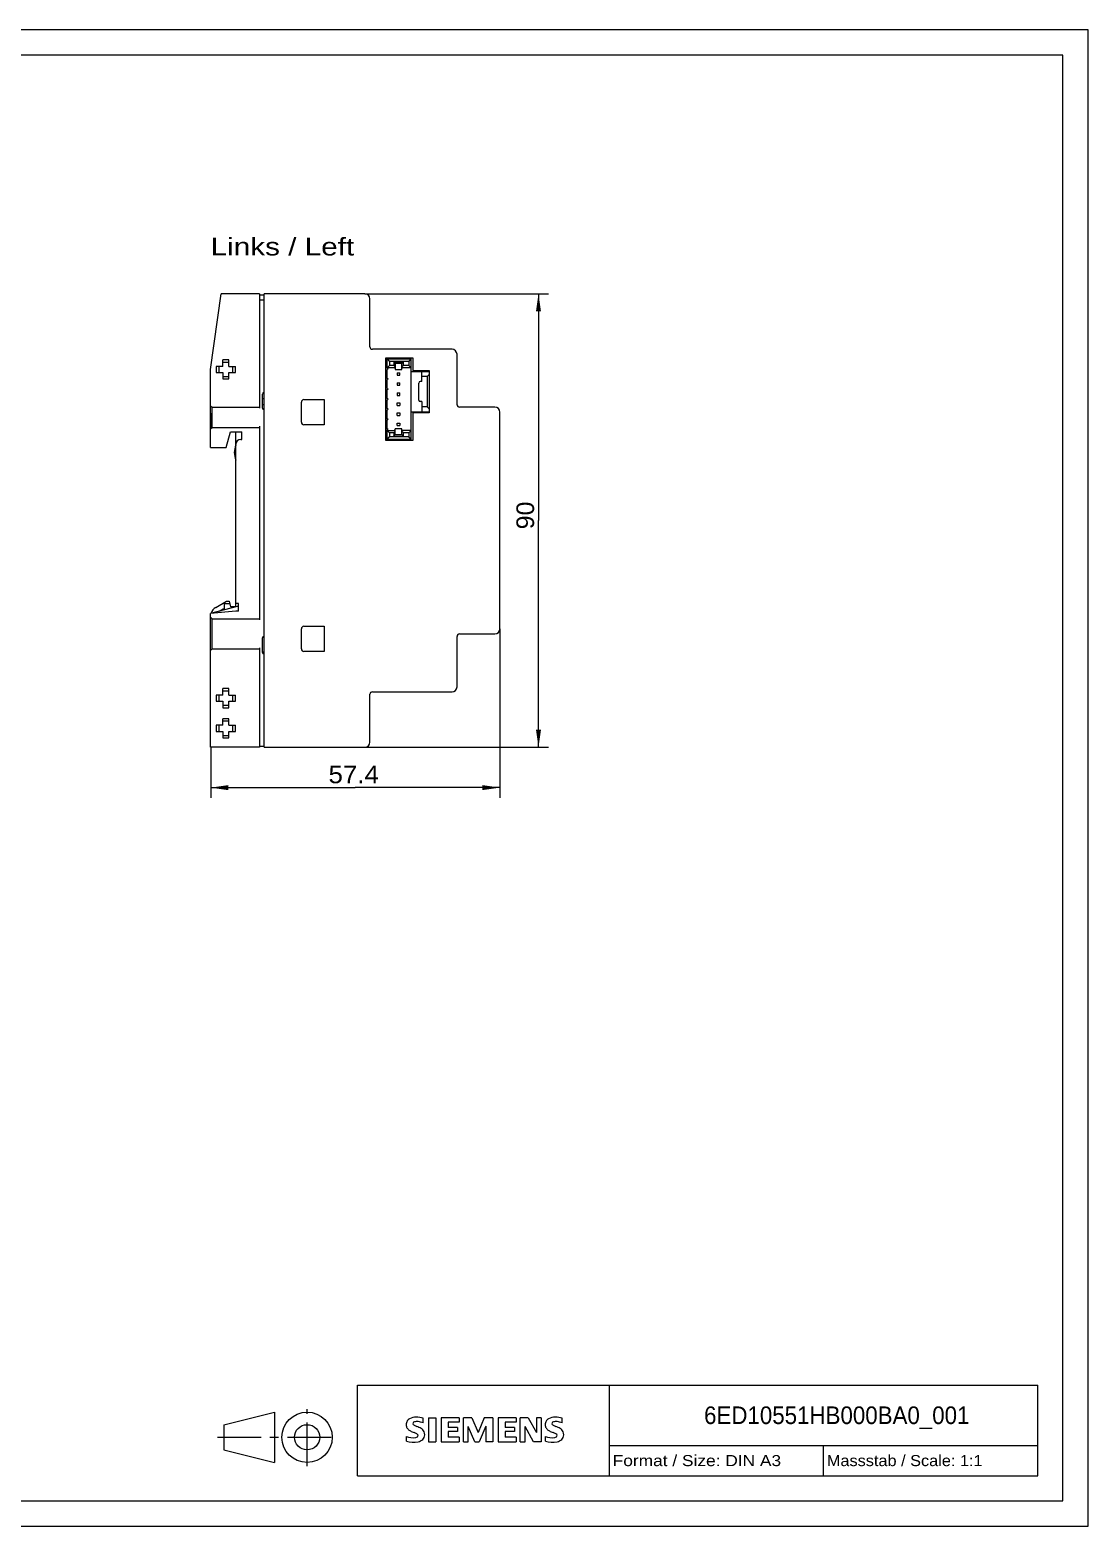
# Model space of a CAD drawing. Extents: x 0 to 420, y 0 to 297.
# Drawn here: x 210 to 420, y 0 to 297 of the extents above; entities that cross this region are included whole.
import ezdxf
from ezdxf.enums import TextEntityAlignment as Align

# ---------------------------------------------------------------- set-up
doc = ezdxf.new("R2010")
doc.units = 0
doc.header["$LTSCALE"] = 23.1
doc.linetypes.add('CENTER', pattern=[0.6, 0.375, -0.075, 0.075, -0.075])
for name, color, linetype in [('11000_LEFT', 7, 'CONTINUOUS'), ('11100_DIM_LEFT', 7, 'CONTINUOUS'), ('11300_LEFT_GERMAN_ENGLISH', 7, 'CONTINUOUS'), ('90000_FRAME', 7, 'CONTINUOUS'), ('91000_TIP', 7, 'CONTINUOUS')]:
    doc.layers.add(name, color=color, linetype=linetype)
doc.dimstyles.get("Standard").update_dxf_attribs({"dimtxt": 2.5, "dimasz": 2.5, "dimexe": 1.25, "dimexo": 0.625, "dimtad": 1, "dimcen": 2.5, "dimazin": 3, "dimtfac": 1, "dimtmove": 0, "dimatfit": 3})

# ---------------------------------------------------------------- blocks, each defined once
blk = doc.blocks.new('*D2')
at = {"layer": '11100_DIM_LEFT', "color": 7, "linetype": 'CONTINUOUS'}
for p, q in [((303.27, 178.11), (303.27, 144.59)), ((245.87, 154.61), (245.87, 144.59)), ((245.87, 146.59), (274.57, 146.59)), ((303.27, 146.59), (274.57, 146.59))]:
    blk.add_line(p, q, dxfattribs=at)
for points in [[(249.37, 147.09), (245.87, 146.59), (249.37, 146.09)], [(299.77, 146.09), (303.27, 146.59), (299.77, 147.09)]]:
    blk.add_solid(points, dxfattribs=at)
blk.add_text('57.4', height=3.5, dxfattribs=at).set_placement((269.26, 147.46), (279.26, 147.46), align=Align.FIT)
blk = doc.blocks.new('*D3')
at = {"layer": '11100_DIM_LEFT', "color": 7, "linetype": 'CONTINUOUS'}
for p, q in [((276.47, 244.61), (312.93, 244.61)), ((310.93, 244.61), (310.93, 199.61)), ((310.93, 154.61), (310.93, 199.61)), ((276.47, 154.61), (312.93, 154.61))]:
    blk.add_line(p, q, dxfattribs=at)
for points in [[(311.43, 241.11), (310.93, 244.61), (310.43, 241.11)], [(310.43, 158.11), (310.93, 154.61), (311.43, 158.11)]]:
    blk.add_solid(points, dxfattribs=at)
blk.add_text('90', height=3.5, rotation=90, dxfattribs=at).set_placement((310.05, 197.87), (310.05, 203.37), align=Align.FIT)

msp = doc.modelspace()

# ---------------------------------------------------------------- linework, layer by layer
at = {"layer": '11000_LEFT', "color": 7, "linetype": 'CONTINUOUS'}
for p, q in [((245.865, 229.609), (247.973, 244.609)), ((255.565, 244.609), (247.973, 244.609)), ((255.565, 244.609), (255.565, 221.909)), ((255.565, 244.409), (256.465, 244.409)), ((256.465, 154.609), (256.465, 244.609)), ((276.465, 244.609), (256.465, 244.609)), ((277.465, 234.109), (277.465, 243.609)), ((255.565, 243.409), (256.465, 243.409)), ((293.765, 233.609), (277.965, 233.609)), ((280.665, 215.509), (280.665, 231.909)), ((280.665, 231.909), (285.965, 231.909)), ((280.665, 231.709), (285.665, 231.709)), ((280.865, 229.824), (280.865, 231.709)), ((280.865, 231.709), (281.365, 231.209)), ((285.165, 231.209), (285.665, 231.709)), ((285.665, 215.709), (285.665, 231.709)), ((285.965, 231.909), (285.965, 229.409)), ((294.765, 222.609), (294.765, 232.609)), ((245.865, 214.109), (245.865, 229.609)), ((246.965, 230.209), (246.965, 229.009)), ((248.265, 230.209), (246.965, 230.209)), ((246.965, 229.009), (248.265, 229.009)), ((247.465, 230.209), (247.465, 229.009)), ((248.265, 230.209), (248.265, 231.509)), ((249.465, 231.509), (248.265, 231.509)), ((249.465, 231.009), (248.265, 231.009)), ((248.265, 229.009), (248.265, 227.709)), ((249.465, 230.209), (249.465, 231.509)), ((249.465, 230.209), (250.765, 230.209)), ((249.465, 227.709), (249.465, 229.009)), ((249.465, 229.009), (250.765, 229.009)), ((250.265, 229.009), (250.265, 230.209)), ((250.765, 229.009), (250.765, 230.209)), ((282.315, 229.909), (280.665, 229.909)), ((281.365, 230.409), (280.865, 229.909)), ((280.865, 229.824), (281.065, 229.709)), ((281.065, 229.709), (280.865, 229.593)), ((280.865, 227.824), (280.865, 229.593)), ((281.365, 231.209), (281.365, 230.409)), ((285.165, 231.209), (281.365, 231.209)), ((282.215, 230.409), (281.365, 230.409)), ((282.215, 231.059), (282.215, 230.409)), ((284.115, 231.059), (282.215, 231.059)), ((282.215, 231.059), (282.515, 230.759)), ((282.215, 230.409), (282.515, 230.109)), ((282.515, 230.759), (282.515, 229.609)), ((283.815, 230.759), (282.515, 230.759)), ((282.515, 229.609), (283.815, 229.609)), ((282.915, 228.959), (282.915, 228.459)), ((282.915, 228.959), (283.415, 228.959)), ((283.415, 228.459), (283.415, 228.959)), ((284.115, 231.059), (283.815, 230.759)), ((283.815, 229.609), (283.815, 230.759)), ((284.115, 230.409), (283.815, 230.109)), ((285.665, 229.909), (284.015, 229.909)), ((284.115, 230.409), (284.115, 231.059)), ((285.165, 230.409), (284.115, 230.409)), ((285.165, 231.209), (285.165, 230.409)), ((285.165, 230.409), (285.665, 229.909)), ((285.665, 229.209), (289.265, 229.209)), ((285.965, 229.409), (289.265, 229.409)), ((287.765, 227.209), (287.765, 229.209)), ((289.265, 229.409), (289.265, 221.009)), ((248.265, 228.209), (249.465, 228.209)), ((248.265, 227.709), (249.465, 227.709)), ((280.865, 227.824), (281.065, 227.709)), ((281.065, 227.709), (280.865, 227.593)), ((280.865, 225.824), (280.865, 227.593)), ((280.865, 225.824), (281.065, 225.709)), ((282.915, 228.459), (283.415, 228.459)), ((282.915, 226.959), (282.915, 226.459)), ((282.915, 226.959), (283.415, 226.959)), ((282.915, 226.459), (283.415, 226.459)), ((283.415, 226.459), (283.415, 226.959)), ((287.165, 223.509), (287.165, 226.909)), ((287.765, 227.209), (287.465, 227.209)), ((288.865, 228.209), (287.765, 228.209)), ((288.865, 228.209), (289.265, 228.609)), ((288.865, 228.209), (288.865, 222.209)), ((256.165, 221.92), (256.165, 224.697)), ((256.465, 223.769), (256.165, 223.769)), ((263.865, 219.109), (263.865, 223.109)), ((264.365, 223.609), (268.365, 223.609)), ((268.365, 223.609), (268.365, 218.609)), ((281.065, 225.709), (280.865, 225.593)), ((280.865, 223.824), (280.865, 225.593)), ((281.065, 223.709), (280.865, 223.824)), ((280.865, 223.593), (281.065, 223.709)), ((280.865, 221.824), (280.865, 223.593)), ((282.915, 224.959), (282.915, 224.459)), ((282.915, 224.959), (283.415, 224.959)), ((282.915, 224.459), (283.415, 224.459)), ((282.915, 222.459), (282.915, 222.959)), ((282.915, 222.959), (283.415, 222.959)), ((283.415, 224.459), (283.415, 224.959)), ((283.415, 222.959), (283.415, 222.459)), ((287.765, 223.209), (287.465, 223.209)), ((287.765, 223.209), (287.765, 221.209)), ((245.865, 222.409), (246.165, 222.109)), ((245.865, 220.909), (245.915, 220.859)), ((245.915, 218.309), (245.915, 220.859)), ((246.165, 218.109), (246.165, 222.109)), ((246.165, 222.109), (255.565, 222.109)), ((256.465, 222.565), (256.165, 222.565)), ((281.065, 221.709), (280.865, 221.824)), ((280.865, 221.593), (281.065, 221.709)), ((280.865, 219.824), (280.865, 221.593)), ((281.065, 219.709), (280.865, 219.824)), ((282.915, 222.459), (283.415, 222.459)), ((282.915, 220.459), (282.915, 220.959)), ((282.915, 220.959), (283.415, 220.959)), ((282.915, 220.459), (283.415, 220.459)), ((283.415, 220.959), (283.415, 220.459)), ((285.665, 221.209), (289.265, 221.209)), ((289.265, 221.009), (285.965, 221.009)), ((285.965, 221.009), (285.965, 215.509)), ((288.865, 222.209), (287.765, 222.209)), ((288.865, 222.209), (289.265, 221.809)), ((302.265, 222.109), (295.265, 222.109)), ((303.265, 178.109), (303.265, 221.109)), ((245.865, 217.809), (246.165, 218.109)), ((245.892, 218.107), (245.865, 218.009)), ((245.909, 218.208), (245.892, 218.107)), ((245.915, 218.309), (245.909, 218.208)), ((246.165, 218.109), (255.565, 218.109)), ((248.926, 214.109), (249.815, 217.209)), ((249.815, 217.209), (252.065, 217.209)), ((250.865, 182.478), (250.865, 217.209)), ((252.065, 215.709), (252.065, 217.209)), ((255.565, 218.309), (255.565, 179.909)), ((268.365, 218.609), (264.365, 218.609)), ((280.665, 217.509), (282.315, 217.509)), ((280.865, 219.593), (281.065, 219.709)), ((280.865, 217.824), (280.865, 219.593)), ((281.065, 217.709), (280.865, 217.824)), ((280.865, 217.593), (281.065, 217.709)), ((280.865, 215.709), (280.865, 217.593)), ((281.365, 217.009), (280.865, 217.509)), ((281.365, 217.009), (281.365, 216.209)), ((282.215, 217.009), (281.365, 217.009)), ((282.215, 217.009), (282.515, 217.309)), ((282.215, 217.009), (282.215, 216.359)), ((282.515, 216.659), (282.515, 217.809)), ((283.815, 217.809), (282.515, 217.809)), ((282.915, 218.459), (282.915, 218.959)), ((282.915, 218.959), (283.415, 218.959)), ((282.915, 218.459), (283.415, 218.459)), ((283.415, 218.959), (283.415, 218.459)), ((283.815, 216.659), (283.815, 217.809)), ((284.115, 217.009), (283.815, 217.309)), ((285.665, 217.509), (284.015, 217.509)), ((284.115, 216.359), (284.115, 217.009)), ((285.165, 217.009), (284.115, 217.009)), ((285.165, 217.009), (285.665, 217.509)), ((285.165, 217.009), (285.165, 216.209)), ((245.865, 214.109), (248.926, 214.109)), ((251.865, 215.709), (252.065, 215.709)), ((285.665, 215.709), (280.665, 215.709)), ((285.965, 215.509), (280.665, 215.509)), ((280.865, 215.709), (281.365, 216.209)), ((285.165, 216.209), (281.365, 216.209)), ((282.215, 216.359), (282.515, 216.659)), ((282.215, 216.359), (284.115, 216.359)), ((282.515, 216.659), (283.815, 216.659)), ((284.115, 216.359), (283.815, 216.659)), ((285.665, 215.709), (285.165, 216.209)), ((251.365, 182.609), (245.865, 181.171)), ((250.865, 181.609), (245.865, 181.171)), ((245.865, 154.609), (245.865, 181.171)), ((246.865, 182.364), (249.02, 183.609)), ((247.571, 181.617), (248.365, 182.076)), ((248.365, 182.076), (248.421, 182.099)), ((248.421, 182.099), (248.472, 182.101)), ((248.472, 182.101), (248.512, 182.086)), ((248.512, 182.086), (248.541, 182.055)), ((248.541, 182.055), (248.559, 182.014)), ((248.559, 182.014), (248.565, 181.96)), ((248.565, 183.346), (248.565, 181.877)), ((248.565, 183.309), (248.576, 183.242)), ((248.576, 183.242), (248.607, 183.186)), ((248.607, 183.186), (248.651, 183.144)), ((248.651, 183.144), (248.707, 183.117)), ((248.707, 183.117), (248.765, 183.109)), ((248.765, 183.109), (249.654, 183.109)), ((249.02, 183.609), (249.52, 183.609)), ((249.52, 183.609), (249.815, 182.509)), ((250.815, 182.509), (249.815, 182.509)), ((250.815, 182.465), (250.815, 182.509)), ((251.365, 183.109), (250.865, 183.109)), ((251.365, 181.609), (250.865, 181.609)), ((251.365, 181.609), (251.365, 183.109)), ((245.865, 180.409), (246.165, 180.109)), ((246.165, 174.109), (246.165, 180.109)), ((246.165, 180.109), (255.565, 180.109)), ((264.365, 178.609), (268.365, 178.609)), ((268.365, 178.609), (268.365, 173.609)), ((256.165, 173.409), (256.165, 176.309)), ((263.865, 174.109), (263.865, 178.109)), ((294.765, 166.609), (294.765, 176.609)), ((295.265, 177.109), (302.265, 177.109)), ((245.865, 173.809), (246.165, 174.109)), ((246.165, 174.109), (255.565, 174.109)), ((255.565, 174.309), (255.565, 154.609)), ((256.465, 173.449), (256.165, 173.449)), ((268.365, 173.609), (264.365, 173.609)), ((248.265, 164.959), (246.965, 164.959)), ((246.965, 164.959), (246.965, 163.759)), ((246.965, 163.759), (248.265, 163.759)), ((247.465, 164.959), (247.465, 163.759)), ((249.465, 166.259), (248.265, 166.259)), ((248.265, 164.959), (248.265, 166.259)), ((249.465, 165.759), (248.265, 165.759)), ((248.265, 163.759), (248.265, 162.459)), ((249.465, 164.959), (249.465, 166.259)), ((249.465, 164.959), (250.765, 164.959)), ((249.465, 163.759), (250.765, 163.759)), ((249.465, 162.459), (249.465, 163.759)), ((250.265, 163.759), (250.265, 164.959)), ((250.765, 163.759), (250.765, 164.959)), ((277.465, 155.609), (277.465, 165.109)), ((277.965, 165.609), (293.765, 165.609)), ((248.265, 162.959), (249.465, 162.959)), ((248.265, 162.459), (249.465, 162.459)), ((248.265, 158.959), (246.965, 158.959)), ((246.965, 158.959), (246.965, 157.759)), ((246.965, 157.759), (248.265, 157.759)), ((247.465, 158.959), (247.465, 157.759)), ((249.465, 160.259), (248.265, 160.259)), ((248.265, 158.959), (248.265, 160.259)), ((249.465, 159.759), (248.265, 159.759)), ((248.265, 157.759), (248.265, 156.459)), ((249.465, 158.959), (249.465, 160.259)), ((249.465, 158.959), (250.765, 158.959)), ((249.465, 157.759), (250.765, 157.759)), ((249.465, 156.459), (249.465, 157.759)), ((250.265, 157.759), (250.265, 158.959)), ((250.765, 157.759), (250.765, 158.959)), ((255.565, 154.609), (245.865, 154.609)), ((248.265, 156.959), (249.465, 156.959)), ((248.265, 156.459), (249.465, 156.459)), ((255.565, 154.809), (256.465, 154.809)), ((256.465, 154.609), (276.465, 154.609))]:
    msp.add_line(p, q, dxfattribs=at)
for centre, radius, start, end in [((276.465, 243.609), 1, 0, 90), ((277.965, 234.108), 0.5, 180, 270.00304), ((293.765, 232.609), 1, 0, 90), ((282.315, 230.109), 0.2, 270, 360), ((284.015, 230.109), 0.2, 180, 270), ((287.465, 226.909), 0.3, 90, 180), ((256.526, 224.697), 0.361, 100.17382, 180), ((264.365, 223.109), 0.5, 90, 180), ((287.465, 223.509), 0.3, 180, 270), ((256.526, 221.92), 0.361, 180, 259.82618), ((295.265, 222.609), 0.5, 180, 270), ((302.265, 221.109), 1, 0, 90), ((264.365, 219.109), 0.5, 180, 270), ((282.315, 217.309), 0.2, 0, 90), ((284.015, 217.309), 0.2, 90, 180), ((254.565, 213.109), 4, 158.06115, 201.93885), ((251.865, 214.709), 1, 90, 180), ((247.865, 180.632), 2, 120, 163.51781), ((264.365, 178.109), 0.5, 90, 180), ((256.465, 176.309), 0.3, 90, 180), ((295.265, 176.609), 0.5, 90, 180.00304), ((302.265, 178.109), 1, 270, 360), ((256.465, 173.409), 0.3, 180, 270), ((264.365, 174.109), 0.5, 180, 270), ((293.765, 166.609), 1, 270, 360), ((277.965, 165.109), 0.5, 90, 180.00304), ((276.465, 155.609), 1, 270, 360)]:
    msp.add_arc(centre, radius, start, end, dxfattribs=at)
at = {"layer": '90000_FRAME', "color": 7, "linetype": 'CONTINUOUS'}
for p, q in [((420, 297), (0, 297)), ((420, 0), (420, 297)), ((415, 292), (5, 292)), ((415, 5), (415, 292)), ((275, 28), (410, 28)), ((275, 10), (275, 28)), ((325, 10), (325, 28)), ((410, 10), (410, 28)), ((284.895, 20.916), (285.169, 21.19)), ((288.03, 20.499), (288.03, 21.449)), ((289.124, 21.497), (290.55, 21.497)), ((289.124, 21.497), (289.124, 16.744)), ((290.55, 21.497), (290.55, 16.744)), ((295.16, 21.497), (291.643, 21.497)), ((291.643, 21.497), (291.643, 16.744)), ((295.16, 21.497), (295.16, 20.618)), ((297.727, 21.497), (296.016, 21.497)), ((296.016, 16.744), (296.016, 21.497)), ((297.727, 21.497), (298.963, 18.597)), ((300.151, 21.497), (298.963, 18.597)), ((301.862, 21.497), (300.151, 21.497)), ((301.862, 21.497), (301.862, 16.744)), ((306.473, 21.497), (302.956, 21.497)), ((302.956, 21.497), (302.956, 16.744)), ((306.473, 21.497), (306.473, 20.618)), ((308.85, 21.497), (307.305, 21.497)), ((307.305, 16.744), (307.305, 21.497)), ((308.85, 21.497), (310.537, 18.55)), ((311.488, 21.497), (310.537, 21.497)), ((310.537, 21.497), (310.537, 18.55)), ((311.488, 21.497), (311.488, 16.744)), ((315.623, 20.499), (315.623, 21.449)), ((295.16, 20.618), (293.021, 20.618)), ((293.021, 20.618), (293.021, 19.548)), ((294.875, 19.548), (293.021, 19.548)), ((294.875, 18.764), (293.021, 18.764)), ((293.021, 18.764), (293.021, 17.647)), ((294.875, 19.548), (294.875, 18.764)), ((298.297, 16.696), (296.966, 19.786)), ((296.966, 16.744), (296.966, 19.786)), ((300.484, 19.833), (299.153, 16.696)), ((300.484, 19.833), (300.484, 16.744)), ((306.473, 20.618), (304.334, 20.618)), ((304.334, 20.618), (304.334, 19.548)), ((306.188, 19.548), (304.334, 19.548)), ((306.188, 18.764), (304.334, 18.764)), ((304.334, 18.764), (304.334, 17.647)), ((306.188, 19.548), (306.188, 18.764)), ((309.967, 16.744), (308.255, 19.786)), ((308.255, 16.744), (308.255, 19.786)), ((284.703, 16.839), (284.703, 17.789)), ((289.124, 16.744), (290.55, 16.744)), ((291.643, 16.744), (295.208, 16.744)), ((295.208, 17.647), (293.021, 17.647)), ((295.208, 17.647), (295.208, 16.744)), ((296.016, 16.744), (296.966, 16.744)), ((298.297, 16.696), (299.153, 16.696)), ((301.862, 16.744), (300.484, 16.744)), ((302.956, 16.744), (306.52, 16.744)), ((306.52, 17.647), (304.334, 17.647)), ((306.52, 17.647), (306.52, 16.744)), ((307.305, 16.744), (308.255, 16.744)), ((311.488, 16.744), (309.967, 16.744)), ((312.296, 16.839), (312.296, 17.789)), ((325, 16), (410, 16)), ((367.5, 10), (367.5, 16)), ((275, 10), (410, 10)), ((5, 5), (415, 5)), ((0, 0), (420, 0))]:
    msp.add_line(p, q, dxfattribs=at)
for centre, radius, start, end in [((285.795, 20.25), 1.12, 142.81392, 167.1523), ((286.14, 19.943), 1.581, 121.21409, 141.52548), ((286.52, 19.254), 2.367, 86.2218, 120.42726), ((286.251, 12.558), 9.068, 78.6827, 87.31476), ((313.387, 20.25), 1.12, 142.81392, 167.1523), ((313.733, 19.943), 1.581, 121.21409, 141.52548), ((314.112, 19.254), 2.367, 86.2218, 120.42726), ((313.844, 12.558), 9.068, 78.6827, 87.31476), ((285.963, 20.142), 1.309, 164.19749, 195.80251), ((285.9, 20.102), 1.239, 194.79522, 225.71765), ((286.504, 20.808), 2.166, 227.31193, 242.70403), ((290.359, 28.342), 10.629, 242.86201, 247.1042), ((286.307, 20.368), 0.303, 154.44003, 221.82017), ((286.386, 20.289), 0.41, 102.82878, 149.22596), ((286.717, 20.754), 0.866, 222.77604, 239.03624), ((279.564, 2.549), 17.332, 65.34147, 67.39978), ((287.619, 22.35), 2.699, 240.0482, 251.37797), ((286.803, 18.546), 2.202, 84.04001, 103.34277), ((284.21, 13.424), 6.859, 59.90203, 68.20365), ((286.692, 17.976), 0.34, 305.50322, 72.46529), ((286.463, 16.129), 4.642, 70.26259, 82.95242), ((286.886, 18.062), 1.505, 25.95629, 59.48348), ((286.958, 18.14), 1.406, 335.3868, 24.39151), ((313.555, 20.142), 1.309, 164.19749, 195.80251), ((313.493, 20.102), 1.239, 194.79522, 225.71765), ((314.097, 20.808), 2.166, 227.31193, 242.70403), ((317.952, 28.342), 10.629, 242.86201, 247.1042), ((313.9, 20.368), 0.303, 154.44003, 221.82017), ((313.979, 20.289), 0.41, 102.82878, 149.22596), ((314.31, 20.754), 0.866, 222.77604, 239.03624), ((307.156, 2.549), 17.332, 65.34147, 67.39978), ((315.212, 22.35), 2.699, 240.0482, 251.37797), ((314.396, 18.546), 2.202, 84.04001, 103.34277), ((311.803, 13.424), 6.859, 59.90203, 68.20365), ((314.285, 17.976), 0.34, 305.50322, 72.46529), ((314.055, 16.129), 4.642, 70.26259, 82.95242), ((314.479, 18.062), 1.505, 25.95629, 59.48348), ((314.551, 18.14), 1.406, 335.3868, 24.39151), ((285.948, 20.801), 3.259, 247.53002, 280.75795), ((286.126, 21.378), 4.757, 252.59392, 280.98166), ((286.408, 18.701), 1.112, 277.71, 295.68849), ((286.581, 18.76), 2.101, 282.40584, 311.86444), ((286.954, 18.193), 1.433, 315.89046, 333.52293), ((313.541, 20.801), 3.259, 247.53002, 280.75795), ((313.719, 21.378), 4.757, 252.59392, 280.98166), ((314, 18.701), 1.112, 277.71, 295.68849), ((314.174, 18.76), 2.101, 282.40584, 311.86444), ((314.546, 18.193), 1.433, 315.89046, 333.52293)]:
    msp.add_arc(centre, radius, start, end, dxfattribs=at)
at = {"layer": '91000_TIP', "color": 7, "linetype": 'CONTINUOUS'}
for p, q in [((248.508, 20.129), (258.508, 22.629)), ((258.508, 22.629), (258.508, 12.629)), ((248.508, 20.129), (248.508, 15.129)), ((248.508, 15.129), (258.508, 12.629))]:
    msp.add_line(p, q, dxfattribs=at)
at = {"layer": '91000_TIP', "color": 7, "linetype": 'CENTER'}
for p, q in [((265.008, 11.907), (265.008, 23.191)), ((247.229, 17.629), (270.831, 17.629))]:
    msp.add_line(p, q, dxfattribs=at)
at = {"layer": '91000_TIP', "color": 7, "linetype": 'CONTINUOUS'}
for radius in [5, 2.5]:
    msp.add_circle((265.008, 17.629), radius, dxfattribs=at)

# ---------------------------------------------------------------- texts
at = {"layer": '11300_LEFT_GERMAN_ENGLISH', "color": 7, "linetype": 'CONTINUOUS'}
msp.add_text('Links / Left', height=3.5, dxfattribs=at).set_placement((245.863, 252.231), (274.363, 252.231), align=Align.FIT)
at = {"layer": '90000_FRAME', "color": 7, "linetype": 'CONTINUOUS'}
for s, height, p, p2 in [('6ED10551HB000BA0_001', 3.5, (343.792, 20.25), (396.458, 20.25)), ('Format / Size: DIN A3', 2.2, (325.66, 11.9), (359.079, 11.9)), ('Massstab / Scale: 1:1', 2.2, (368.16, 11.9), (399.065, 11.9))]:
    msp.add_text(s, height=height, dxfattribs=at).set_placement(p, p2, align=Align.FIT)

# ---------------------------------------------------------------- dimensions: what is measured, and where the dimension line sits
at = {"layer": '11100_DIM_LEFT', "color": 7, "linetype": 'CONTINUOUS'}
dim = msp.add_linear_dim(base=(310.928, 244.609), p1=(276.465, 154.609), p2=(276.465, 244.609), angle=90, dimstyle='Standard', dxfattribs=at)
dim.commit()
dim.dimension.update_dxf_attribs({"geometry": '*D3', "text_midpoint": (308.303, 200.619), "dimtype": 128})
dim = msp.add_linear_dim(base=(303.265, 146.588), p1=(245.865, 154.609), p2=(303.265, 178.109), dimstyle='Standard', dxfattribs=at)
dim.commit()
dim.dimension.update_dxf_attribs({"geometry": '*D2', "text_midpoint": (274.264, 149.213), "dimtype": 128})

doc.saveas('drawing.dxf')
